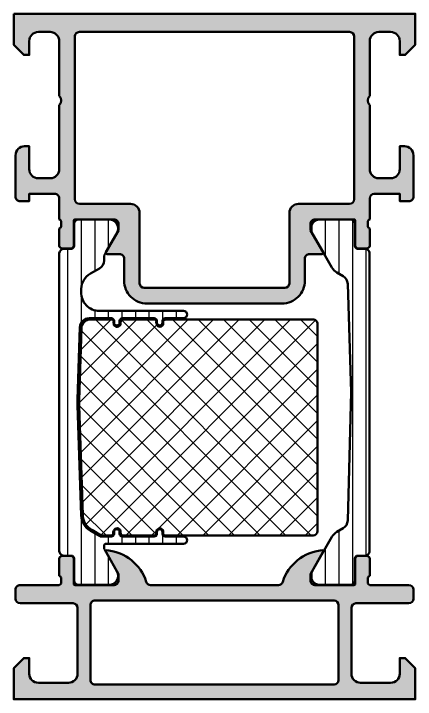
# Model space of a CAD drawing. Extents: x 0 to 44, y 0 to 75.
import ezdxf

# ---------------------------------------------------------------- set-up
doc = ezdxf.new("R2010")
doc.units = 0
for name, color, linetype, lineweight in [('0S-Alu contour', 7, 'Continuous', 50), ('0S-Alu hatch', 252, 'Continuous', 25), ('0S-Plastic contour', 254, 'Continuous', 50), ('0S-Plastic hatch', 253, 'Continuous', 25), ('0S-PT contour', 91, 'Continuous', 50), ('0S-PT hatch', 103, 'Continuous', 25)]:
    doc.layers.add(name, color=color, linetype=linetype, lineweight=lineweight)
pattern_1 = [(90, (0, 0), (-1.4859, 0), [])]

# ---------------------------------------------------------------- blocks, each defined once
blk = doc.blocks.new('398040__9B11DB69_1D92_483C_B526_80B73EA7AF89_')
at = {"layer": '0S-Alu hatch'}
h = blk.add_hatch(color=256, dxfattribs=at)
edge = h.paths.add_edge_path()
edge.add_line((-4.56571572123e-05, 75.00000000045242), (-4.56571583491e-05, 71.60000610396845))
edge.add_line((-4.56571583491e-05, 71.60000610396845), (1.099952816963767, 70.50000000045256))
edge.add_line((1.099952816963767, 70.50000000045256), (1.699951291084747, 70.50000000045253))
edge.add_line((1.699951291084747, 70.50000000045253), (1.699951291084406, 72.00012054533667))
edge.add_ellipse((2.699956810682618, 72.0001150257375), major_axis=(-1.000005519613444, 0), ratio=1, start_angle=270.00031624785845, end_angle=359.99968375205344, ccw=False)
edge.add_line((2.69995129108577, 73.0001205453357), (3.999946713436859, 73.00012054533563))
edge.add_ellipse((3.999961972353479, 72.00012817485612), major_axis=(-0.9999923705959503, 0), ratio=1, start_angle=179.9991257291162, end_angle=270.00087427819255, ccw=False)
edge.add_line((4.999954342833011, 72.00011291606705), (4.999946713447489, 65.9999999534194))
edge.add_ellipse((4.474999133215418, 65.50000761303046), major_axis=(-0.7249567590133354, 0), ratio=1, start_angle=136.3947622149098, end_angle=223.6052377851352, ccw=False)
edge.add_line((4.999946713447885, 65.00001527264193), (5.000000000000343, 57.99999972579946))
edge.add_ellipse((3.999941202270818, 58.00005852352878), major_axis=(-1.00005879945801, 0), ratio=1, start_angle=90.003368663613, end_angle=179.996631336242, ccw=False)
edge.add_line((3.999999999999293, 56.99999972579926), (2.69995117187492, 56.99999972579977))
edge.add_ellipse((2.700038688557487, 58.00008712326277), major_axis=(-1.000087401292248, 0), ratio=1, start_angle=0.0050070680665044165, end_angle=89.99498610166671, ccw=False)
edge.add_line((1.699951291084065, 57.99999972580126), (1.699951291084435, 60.50001525924145))
edge.add_line((1.699951291084435, 60.50001525924145), (1.199951291074316, 60.50001525924128))
edge.add_arc((1.199928402027936, 59.50003814669702), 0.9999771128062166, 89.99868852422922, 180.0034971356453)
edge.add_line((0.1999512910844067, 59.49997711156261), (0.2000123262408557, 54.99999972579948))
edge.add_arc((0.6999815856204334, 54.9999766141627), 0.4999692599137589, 179.9973514386468, 270.0035228322613)
edge.add_line((0.7000123262413374, 54.50000735519399), (1.700012326240542, 54.49999972579957))
edge.add_line((1.700012326240542, 54.49999972579957), (1.700012326240543, 55.29999514816307))
edge.add_line((1.700012326240543, 55.29999514816307), (4.500000000000547, 55.29999514816299))
edge.add_ellipse((4.500000000000598, 54.79999514816313), major_axis=(-0.4999999999998579, 0), ratio=1, start_angle=180, end_angle=270.0000000000059, ccw=False)
edge.add_line((5.000000000000458, 54.79999514816313), (5.000000000000003, 52.50033721008086))
edge.add_ellipse((4.921163553456952, 52.23281661808774), major_axis=(-0.2788950563274366, 0), ratio=1, start_angle=178.8354106259032, end_angle=253.5801235805063, ccw=False)
edge.add_line((5.200001000000003, 52.22714821008937), (5.200001000000003, 51.77355421008937))
edge.add_ellipse((4.921132904356832, 51.76789355061231), major_axis=(-0.2789255417371534, 0), ratio=1, start_angle=106.42459455535459, end_angle=181.1628700728881, ccw=False)
edge.add_line((5.000000000000001, 51.50035021008936), (5.000000000000003, 49.62033921008085))
edge.add_arc((5.300000000000008, 49.62033921008085), 0.3000000000000043, 180, 270.0000000000002)
edge.add_line((5.300000000000009, 49.32033921008085), (6.279974319042781, 49.32033921008086))
edge.add_arc((6.279974319042786, 49.62033921008086), 0.3000000000000043, 269.9999999999992, 360)
edge.add_line((6.57997431904279, 49.62033921008086), (6.57997431904279, 52.38033721008085))
edge.add_ellipse((6.699974319042369, 52.38033721008084), major_axis=(-0.1199999999995791, 0), ratio=1, start_angle=270.00000000000256, end_angle=360, ccw=False)
edge.add_line((6.699974319042364, 52.50033721008042), (10.99995696136875, 52.50034669575865))
edge.add_ellipse((10.99996728147926, 52.00035701586896), major_axis=(-0.4999896799961939, 0), ratio=1, start_angle=179.9988173780284, end_angle=270.0011826219621, ccw=False)
edge.add_line((11.49995696136896, 52.00034669575836), (11.49995696136873, 51.30034974751659))
edge.add_line((11.49995696136873, 51.30034974751659), (10.11171233246285, 48.89582399068018))
edge.add_arc((10.23867337532342, 48.83914027068846), 0.1390401039856604, 155.9408883990601, 266.6087467658954)
edge.add_line((10.2304485995526, 48.70034364400083), (11.59995696136369, 48.70034364400083))
edge.add_ellipse((11.59995696136845, 48.20034364400096), major_axis=(-0.4999999999998721, 0), ratio=1, start_angle=180, end_angle=270.0000000005459, ccw=False)
edge.add_line((12.09995696136832, 48.20034364400096), (12.09995696136892, 45.80003967330483))
edge.add_arc((14.59995696136934, 45.80003967330461), 2.500000000000415, 180, 270.0000000000001)
edge.add_line((14.59995696136934, 43.30003967330419), (29.39983513355253, 43.30003967330453))
edge.add_arc((29.39983513355253, 45.80003967330464), 2.500000000000113, 269.9999999999998, 360)
edge.add_line((31.89983513355265, 45.80003967330464), (31.89983513355264, 48.2003436440011))
edge.add_ellipse((32.3998351335518, 48.200343644001), major_axis=(-0.4999999999991545, 0), ratio=1, start_angle=269.9999999994178, end_angle=360, ccw=False)
edge.add_line((32.39983513355688, 48.70034364400016), (33.7693434953692, 48.70034364400016))
edge.add_arc((33.76111871959795, 48.83914027068825), 0.1390401039861504, 273.3912532342744, 384.0591116010899)
edge.add_line((33.88807976245882, 48.8958239906805), (32.49983513355257, 51.30034974751559))
edge.add_line((32.49983513355257, 51.30034974751559), (32.49983513355278, 52.00034669575798))
edge.add_ellipse((32.99982481344255, 52.0003570158689), major_axis=(-0.4999896799962792, 0), ratio=1, start_angle=-90.00118262192979, end_angle=0.0011826219716795094, ccw=False)
edge.add_line((32.99983513355278, 52.50034669575867), (37.29990155212681, 52.50033720989582))
edge.add_ellipse((37.29990155212682, 52.38038557690787), major_axis=(-0.1199516329879557, 0), ratio=1, start_angle=180, end_angle=270.0000000000034, ccw=False)
edge.add_line((37.41985318511478, 52.38038557690786), (37.41985318511478, 49.62038757690788))
edge.add_arc((37.71985318511479, 49.62038757690788), 0.3000000000000078, 180, 270)
edge.add_line((37.71985318511479, 49.32038757690786), (38.69982750415757, 49.32038757690786))
edge.add_arc((38.69982750415757, 49.62038757690786), 0.3000000000000043, 270, 360)
edge.add_line((38.99982750415757, 49.62038757690786), (38.99982750415757, 51.50039857691638))
edge.add_ellipse((39.07869459980076, 51.76794191743932), major_axis=(-0.2789255417371639, 0), ratio=1, start_angle=-1.1628700728853119, end_angle=73.57540544464138, ccw=False)
edge.add_line((38.79982650415757, 51.77360257691637), (38.79982650415757, 52.22719657691637))
edge.add_ellipse((39.0786639507006, 52.23286498491473), major_axis=(-0.2788950563274164, 0), ratio=1, start_angle=-73.58012358051297, end_angle=1.1645893740960105, ccw=False)
edge.add_line((38.99982750415758, 52.50038557690785), (38.99982750415837, 54.79999514816296))
edge.add_ellipse((39.49982750415849, 54.79999514816299), major_axis=(-0.5000000000001137, 0), ratio=1, start_angle=270.00000000000165, end_angle=360, ccw=False)
edge.add_line((39.49982750415848, 55.2999951481631), (42.29981517791782, 55.29999514816319))
edge.add_line((42.29981517791782, 55.29999514816319), (42.29981517791782, 54.49999972579957))
edge.add_line((42.29981517791782, 54.49999972579957), (43.29981517791781, 54.50000735519395))
edge.add_arc((43.29984591853831, 54.99997661416238), 0.4999692599134721, 269.9964771677863, 360.0026485613531)
edge.add_line((43.7998151779176, 54.9999997257994), (43.79987621307384, 59.49999972579933))
edge.add_arc((42.79978874250469, 59.49991225523053), 1.000087474394374, 0.0050112559646679, 89.99498874390596)
edge.add_line((42.79987621307384, 60.49999972579968), (42.29987621307384, 60.49999972579968))
edge.add_line((42.29987621307384, 60.49999972579968), (42.29987621307373, 57.99999972579991))
edge.add_ellipse((41.29978881560055, 58.00008712326231), major_axis=(-1.000087401291997, 0), ratio=1, start_angle=90.00501389832573, end_angle=179.994992931788, ccw=False)
edge.add_line((41.29987633228298, 56.99999972579957), (39.99982750415848, 56.9999997257998))
edge.add_ellipse((39.99988630188727, 58.00005852352882), major_axis=(-1.000058799457502, 0), ratio=1, start_angle=0.0033686637580103707, end_angle=89.99663133636898, ccw=False)
edge.add_line((38.99982750415825, 57.99999972579781), (38.99982750415825, 64.99999972579968))
edge.add_ellipse((39.52466684447678, 65.49999972579968), major_axis=(-0.7248836686986376, 0), ratio=1, start_angle=-43.611576736303675, end_angle=43.611576736303675, ccw=False)
edge.add_line((38.99982750415825, 65.99999972579968), (38.99982750415836, 72.00043483970677))
edge.add_ellipse((39.99988231284601, 72.00038766080257), major_axis=(-1.000054809800514, 0), ratio=1, start_angle=270.0031401344282, end_angle=359.997296995918, ccw=False)
edge.add_line((39.99982750415743, 73.00044246910117), (41.29987633228316, 73.00044246910093))
edge.add_ellipse((41.29978988666739, 72.00035614201681), major_axis=(-1.000086330820219, 0), ratio=1, start_angle=180.0053828449331, end_angle=269.9950474586097, ccw=False)
edge.add_line((42.29987621307407, 72.00045009849453), (42.29987621307373, 70.49999257324208))
edge.add_line((42.29987621307373, 70.49999257324208), (42.89985179901203, 70.49999257324228))
edge.add_line((42.89985179901203, 70.49999257324228), (43.99982738972187, 71.59996792076122))
edge.add_line((43.99982738972187, 71.59996792076122), (43.99982738972201, 75.00000000045274))
edge.add_line((43.99982738972201, 75.00000000045274), (-4.56571572158e-05, 75.00000000045242))
edge = h.paths.add_edge_path()
edge.add_ellipse((7.199949765438251, 72.50000305221056), major_axis=(-0.5000000002325466, 0), ratio=1, start_angle=269.99825147215273, end_angle=360, ccw=False)
edge.add_line((7.199965024222255, 73.00000305221027), (36.79981224536937, 73.0000030522105))
edge.add_ellipse((36.79980950450141, 72.50000031134255), major_axis=(-0.500002740875468, 0), ratio=1, start_angle=180.0003140784808, end_angle=269.9996859213895, ccw=False)
edge.add_line((37.29981224536937, 72.50000305221003), (37.29981224536914, 54.70034974751616))
edge.add_ellipse((36.79981224536897, 54.70034974751616), major_axis=(-0.5000000000001706, 0), ratio=1, start_angle=90.00000000000648, end_angle=180, ccw=False)
edge.add_line((36.79981224536903, 54.20034974751598), (31.19983971118939, 54.20034974751655))
edge.add_arc((31.19983766402556, 53.2003517946805), 0.9999979528381494, 89.99988270591233, 180.0001172937092)
edge.add_line((30.1998397111895, 53.20034974751644), (30.19981682300579, 45.49999694869508))
edge.add_ellipse((29.69980609082223, 45.50003819982083), major_axis=(-0.5000107338851818, 0), ratio=1, start_angle=90.00210403669172, end_angle=179.99527307066, ccw=False)
edge.add_line((29.69982445240033, 45.0000274662728), (14.29996764252132, 45.0000274662729))
edge.add_ellipse((14.29998600409953, 45.50003819982083), major_axis=(-0.5000107338850684, 0), ratio=1, start_angle=0.004726929340108654, end_angle=89.99789596329549, ccw=False)
edge.add_line((13.79997527191608, 45.49999694869467), (13.79995238373226, 53.20034974752276))
edge.add_arc((12.79995443089604, 53.20035179467999), 0.99999795283832, 359.9998827062908, 450.0001172940974)
edge.add_line((12.79995238373204, 54.20034974751621), (7.199949765205364, 54.20034974751621))
edge.add_ellipse((7.199949765205477, 54.7003497475161), major_axis=(-0.4999999999998864, 0), ratio=1, start_angle=0, end_angle=89.99999999998698, ccw=False)
edge.add_line((6.699949765205591, 54.7003497475161), (6.699949765205705, 72.50000305221056))
at = {"layer": '0S-Alu contour', "color": 7}
for points in [[(42.29987621307407, 72.00045009849453), (42.29987621307373, 70.49999257324208), (42.89985179901203, 70.49999257324228), (43.99982738972187, 71.59996792076122), (43.99982738972201, 75.00000000045274), (-4.56571572123e-05, 75.00000000045242)], [(-4.56571572123e-05, 75.00000000045242), (-4.56571583491e-05, 71.60000610396845), (1.099952816963767, 70.50000000045256), (1.699951291084747, 70.50000000045253), (1.699951291084406, 72.00012054533667)], [(2.69995129108577, 73.0001205453357), (3.999946713436859, 73.00012054533563)], [(7.199965024222255, 73.00000305221027), (36.79981224536937, 73.0000030522105)], [(39.99982750415743, 73.00044246910117), (41.29987633228316, 73.00044246910093)], [(4.999954342833011, 72.00011291606705), (4.999946713447489, 65.9999999534194)], [(6.699949765205591, 54.7003497475161), (6.699949765205705, 72.50000305221056)], [(37.29981224536937, 72.50000305221003), (37.29981224536914, 54.70034974751616)], [(38.99982750415825, 65.99999972579968), (38.99982750415836, 72.00043483970677)], [(4.999946713447885, 65.00001527264193), (5.000000000000343, 57.99999972579946)], [(38.99982750415825, 57.99999972579781), (38.99982750415825, 64.99999972579968)], [(1.699951291084065, 57.99999972580126), (1.699951291084435, 60.50001525924145), (1.199951291074316, 60.50001525924128)], [(42.79987621307384, 60.49999972579968), (42.29987621307384, 60.49999972579968), (42.29987621307373, 57.99999972579991)], [(0.1999512910844067, 59.49997711156261), (0.2000123262408557, 54.99999972579948)], [(43.7998151779176, 54.9999997257994), (43.79987621307384, 59.49999972579933)], [(3.999999999999293, 56.99999972579926), (2.69995117187492, 56.99999972579977)], [(41.29987633228298, 56.99999972579957), (39.99982750415848, 56.9999997257998)], [(0.7000123262413374, 54.50000735519399), (1.700012326240542, 54.49999972579957), (1.700012326240543, 55.29999514816307), (4.500000000000547, 55.29999514816299)], [(5.000000000000458, 54.79999514816313), (5.000000000000003, 52.50033721008086)], [(38.99982750415758, 52.50038557690785), (38.99982750415837, 54.79999514816296)], [(39.49982750415848, 55.2999951481631), (42.29981517791782, 55.29999514816319), (42.29981517791782, 54.49999972579957), (43.29981517791781, 54.50000735519395)], [(12.79995238373204, 54.20034974751621), (7.199949765205364, 54.20034974751621)], [(36.79981224536903, 54.20034974751598), (31.19983971118939, 54.20034974751655)], [(6.699974319042364, 52.50033721008042), (10.99995696136875, 52.50034669575865)], [(13.79997527191608, 45.49999694869467), (13.79995238373226, 53.20034974752276)], [(30.1998397111895, 53.20034974751644), (30.19981682300579, 45.49999694869508)], [(32.99983513355278, 52.50034669575867), (37.29990155212681, 52.50033720989582)], [(5.200001000000003, 52.22714821008937), (5.200001000000003, 51.77355421008937)], [(6.57997431904279, 49.62033921008086), (6.57997431904279, 52.38033721008085)], [(11.49995696136896, 52.00034669575836), (11.49995696136873, 51.30034974751659), (10.11171233246285, 48.89582399068018)], [(33.88807976245882, 48.8958239906805), (32.49983513355257, 51.30034974751559), (32.49983513355278, 52.00034669575798)], [(37.41985318511478, 52.38038557690786), (37.41985318511478, 49.62038757690788)], [(38.79982650415757, 51.77360257691637), (38.79982650415757, 52.22719657691637)], [(5.000000000000001, 51.50035021008936), (5.000000000000003, 49.62033921008085)], [(38.99982750415757, 49.62038757690786), (38.99982750415757, 51.50039857691638)], [(5.300000000000009, 49.32033921008085), (6.279974319042781, 49.32033921008086)], [(37.71985318511479, 49.32038757690786), (38.69982750415757, 49.32038757690786)], [(10.2304485995526, 48.70034364400083), (11.59995696136369, 48.70034364400083)], [(12.09995696136832, 48.20034364400096), (12.09995696136892, 45.80003967330483)], [(31.89983513355265, 45.80003967330464), (31.89983513355264, 48.2003436440011)], [(32.39983513355688, 48.70034364400016), (33.7693434953692, 48.70034364400016)], [(29.69982445240033, 45.0000274662728), (14.29996764252132, 45.0000274662729)], [(14.59995696136934, 43.30003967330419), (29.39983513355253, 43.30003967330453)]]:
    blk.add_lwpolyline(points, dxfattribs=at)
at = {"layer": '0S-Alu contour', "color": 7, "extrusion": (0, 0, -1)}
for centre, radius, start, end in [((-2.699956810682618, 72.0001150257375), 1.000005519613444, 0.0003162479465275, 89.99968375214156), ((-3.999961972353479, 72.00012817485612), 0.9999923705959503, 89.99912572180745, 180.0008742708838), ((-7.199949765438251, 72.50000305221056), 0.5000000002325466, 0, 90.00174852784727), ((-36.79980950450141, 72.50000031134255), 0.500002740875468, 90.00031407861044, 179.9996859215192), ((-39.99988231284601, 72.00038766080257), 1.000054809800514, 0.0027030040819815, 89.9968598655718), ((-41.29978988666739, 72.00035614201681), 1.000086330820219, 90.00495254139032, 179.9946171550669), ((-4.474999133215418, 65.50000761303046), 0.7249567590133354, 136.3947622148648, 223.6052377850902), ((-39.52466684447678, 65.49999972579968), 0.7248836686986376, 316.3884232636963, 43.61157673630372), ((-2.700038688557487, 58.00008712326277), 1.000087401292248, 270.0050138983333, 359.9949929319335), ((-3.999941202270818, 58.00005852352878), 1.00005879945801, 180.003368663758, 269.996631336387), ((-39.99988630188727, 58.00005852352882), 1.000058799457502, 270.003368663631, 359.996631336242), ((-41.29978881560055, 58.00008712326231), 1.000087401291997, 180.0050070682121, 269.9949861016743), ((-4.500000000000598, 54.79999514816313), 0.4999999999998579, 89.9999999999941, 180), ((-39.49982750415849, 54.79999514816299), 0.5000000000001137, 0, 89.99999999999837), ((-7.199949765205477, 54.7003497475161), 0.4999999999998864, 270.000000000013, 0), ((-36.79981224536897, 54.70034974751616), 0.5000000000001706, 180, 269.9999999999935), ((-4.921163553456952, 52.23281661808774), 0.2788950563274366, 106.4198764194937, 181.1645893740969), ((-6.699974319042369, 52.38033721008084), 0.1199999999995791, 0, 89.99999999999746), ((-10.99996728147926, 52.00035701586896), 0.4999896799961939, 89.99881737803791, 180.0011826219717), ((-32.99982481344255, 52.0003570158689), 0.4999896799962792, 359.9988173780283, 90.00118262192973), ((-37.29990155212682, 52.38038557690787), 0.1199516329879557, 89.99999999999662, 180), ((-39.0786639507006, 52.23286498491473), 0.2788950563274164, 358.835410625904, 73.58012358051305), ((-4.921132904356832, 51.76789355061231), 0.2789255417371534, 178.8371299271119, 253.5754054446454), ((-39.07869459980076, 51.76794191743932), 0.2789255417371639, 286.4245945553586, 1.162870072885284), ((-11.59995696136845, 48.20034364400096), 0.4999999999998721, 89.99999999945408, 180), ((-32.3998351335518, 48.200343644001), 0.4999999999991545, 0, 90.00000000058216), ((-14.29998600409953, 45.50003819982083), 0.5000107338850684, 270.0021040367046, 359.9952730706599), ((-29.69980609082223, 45.50003819982083), 0.5000107338851818, 180.0047269293401, 269.9978959633083)]:
    blk.add_arc(centre, radius, start, end, dxfattribs=at)
at = {"layer": '0S-Alu contour', "color": 7}
for centre, radius, start, end in [((1.199928402027936, 59.50003814669702), 0.9999771128062166, 89.99868852422922, 180.0034971356453), ((42.79978874250469, 59.49991225523053), 1.000087474394374, 0.0050112559646679, 89.99498874390596), ((0.6999815856204334, 54.9999766141627), 0.4999692599137589, 179.9973514386468, 270.0035228322613), ((43.29984591853831, 54.99997661416238), 0.4999692599134721, 269.9964771677863, 0.0026485613531484), ((12.79995443089604, 53.20035179467999), 0.99999795283832, 359.9998827062908, 90.00011729409745), ((31.19983766402556, 53.2003517946805), 0.9999979528381494, 89.99988270591233, 180.0001172937092), ((5.300000000000008, 49.62033921008085), 0.3000000000000043, 180, 270.0000000000002), ((6.279974319042786, 49.62033921008086), 0.3000000000000043, 269.9999999999992, 0), ((37.71985318511479, 49.62038757690788), 0.3000000000000078, 180, 270), ((38.69982750415757, 49.62038757690786), 0.3000000000000043, 270, 0), ((10.23867337532342, 48.83914027068846), 0.1390401039856604, 155.9408883990601, 266.6087467658954), ((33.76111871959795, 48.83914027068825), 0.1390401039861504, 273.3912532342744, 24.05911160108992), ((14.59995696136934, 45.80003967330461), 2.500000000000415, 180, 270.0000000000001), ((29.39983513355253, 45.80003967330464), 2.500000000000113, 269.9999999999998, 0)]:
    blk.add_arc(centre, radius, start, end, dxfattribs=at)
blk = doc.blocks.new('284163__E627E53A_EDB2_45B5_B075_94B77B7FF066___0018E550_7DF9_43EA_A31C_E961B2985DAA_')
at = {"layer": '0S-Plastic hatch'}
h = blk.add_hatch(dxfattribs=at)
h.set_pattern_fill('ANSI31', color=256, scale=0.4680000000000001, angle=45, style=0)
h.set_pattern_definition(pattern_1)
edge = h.paths.add_edge_path()
edge.add_line((4.999999999999984, 48.79000299999994), (5.000000000000013, 16.20999699999988))
edge.add_arc((5.500000000000013, 16.20999699999988), 0.5, 180, 270.000000000008)
edge.add_line((5.500000000000083, 15.70999699999988), (6.320332673257556, 15.70999699999999))
edge.add_ellipse((6.320332673257557, 15.40999699999992), major_axis=(-0.3000000000000682, 0), ratio=1, start_angle=180, end_angle=270.00000000000017, ccw=False)
edge.add_line((6.620332673257625, 15.40999699999998), (6.619998043951457, 13.00999861706368))
edge.add_arc((7.119994021390144, 13.00999597743868), 0.4999959774456543, 179.9996975182267, 270.0003024811965)
edge.add_line((7.119996661015309, 12.51), (10.43515934783147, 12.51))
edge.add_arc((10.44703679091135, 13.50992946068491), 0.9999999999998745, 269.3194566383534, 389.9999965993501)
edge.add_line((11.31306222437195, 14.00992940928405), (9.96698728326966, 16.34139991764112))
edge.add_ellipse((10.40000000000004, 16.59139989194065), major_axis=(-0.4999999999999883, 0), ratio=1, start_angle=0, end_angle=29.999996599341614, ccw=False)
edge.add_line((9.90000000000005, 16.59139989194065), (9.900000000000018, 16.81001272908))
edge.add_ellipse((10.09999999999999, 16.81001272908002), major_axis=(-0.1999999999999709, 0), ratio=1, start_angle=269.9999999999949, end_angle=360, ccw=False)
edge.add_line((10.10000000000001, 17.01001272907999), (18.60000000000004, 17.01001272907994))
edge.add_arc((18.60000000000005, 17.41001272907993), 0.3999999999999915, 269.999999999998, 449.9999999999979)
edge.add_line((18.60000000000006, 17.81001272907992), (16.60000000000012, 17.81001272907995))
edge.add_ellipse((16.60000000000014, 18.11001272908001), major_axis=(-0.3000000000000575, 0), ratio=1, start_angle=0, end_angle=89.9999999999967, ccw=False)
edge.add_line((16.30000000000008, 18.11001272908), (16.3, 18.31001272908003))
edge.add_arc((16.00000000000003, 18.31001272908003), 0.2999999999999687, 0, 180)
edge.add_line((15.70000000000006, 18.31001272908003), (15.70000000000014, 18.11001272908013))
edge.add_ellipse((15.39999999999997, 18.11001272908006), major_axis=(-0.3000000000001712, 0), ratio=1, start_angle=90.00000000001432, end_angle=180, ccw=False)
edge.add_line((15.40000000000005, 17.81001272907989), (11.90000000000004, 17.81001272907998))
edge.add_ellipse((11.90000000000006, 18.11001272908), major_axis=(-0.3000000000000256, 0), ratio=1, start_angle=0, end_angle=89.99999999999733, ccw=False)
edge.add_line((11.60000000000003, 18.11001272908), (11.59999999999992, 18.31001272908003))
edge.add_arc((11.29999999999994, 18.31001272908003), 0.2999999999999829, 0, 180)
edge.add_line((10.99999999999996, 18.31001272908003), (11.00000000000004, 18.11001272908007))
edge.add_ellipse((10.70000000000002, 18.11001272908003), major_axis=(-0.3000000000000256, 0), ratio=1, start_angle=90.00000000000779, end_angle=180, ccw=False)
edge.add_line((10.70000000000006, 17.81001272908), (9.535898384799609, 17.81001272908003))
edge.add_ellipse((9.535898384799609, 18.01001272871146), major_axis=(-0.199999999631423, 0), ratio=1, start_angle=59.9999999999917, end_angle=90, ccw=False)
edge.add_line((9.435898384983872, 17.83680764827378), (8.399095901693144, 18.43540571210517))
edge.add_ellipse((9.399095736264158, 20.16745660626701), major_axis=(-1.999999992277218, 0), ratio=1, start_angle=1.7229977105125158, end_angle=60.00000534461299, ccw=False)
edge.add_line((7.400000000000048, 20.10732170492413), (7.005380570036079, 32.13201509160896))
edge.add_ellipse((16.99999999997555, 32.4600127290807), major_axis=(-9.999999999975527, 0), ratio=1, start_angle=-1.8796251589934059, end_angle=1.8796251589981807, ccw=False)
edge.add_line((7.00538057003605, 32.78801036655162), (7.263154921354114, 40.72281249282728))
edge.add_ellipse((8.262616864350512, 40.6900127290801), major_axis=(-1.000000000000002, 0), ratio=1, start_angle=269.9999999999992, end_angle=358.12037484100546, ccw=False)
edge.add_line((8.262616864350527, 41.69001272908009), (10.70000000000006, 41.69001272908))
edge.add_ellipse((10.70000000000007, 41.39001272908003), major_axis=(-0.2999999999999758, 0), ratio=1, start_angle=180, end_angle=270.000000000001, ccw=False)
edge.add_line((11.00000000000004, 41.39001272908006), (11.00000000000001, 41.19001272908003))
edge.add_arc((11.29999999999999, 41.19001272908001), 0.2999999999999829, 180, 360)
edge.add_line((11.59999999999998, 41.19001272908), (11.59999999999998, 41.39001272908))
edge.add_ellipse((11.89999999999993, 41.39001272908002), major_axis=(-0.2999999999999474, 0), ratio=1, start_angle=269.99999999999864, end_angle=360, ccw=False)
edge.add_line((11.89999999999993, 41.69001272907997), (15.40000000000019, 41.69001272908002))
edge.add_ellipse((15.40000000000019, 41.3900127290801), major_axis=(-0.2999999999999261, 0), ratio=1, start_angle=180, end_angle=269.99999999999966, ccw=False)
edge.add_line((15.70000000000012, 41.39001272908012), (15.70000000000003, 41.19001272908))
edge.add_arc((16.00000000000003, 41.19001272908), 0.2999999999999971, 180, 360)
edge.add_line((16.30000000000002, 41.19001272908003), (16.30000000000008, 41.39001272908002))
edge.add_ellipse((16.60000000000005, 41.39001272908005), major_axis=(-0.2999999999999723, 0), ratio=1, start_angle=270.00000000000273, end_angle=360, ccw=False)
edge.add_line((16.60000000000004, 41.69001272908002), (18.60000000000004, 41.69001272908))
edge.add_arc((18.60000000000004, 42.09001272907999), 0.3999999999999915, 270.0000000000005, 450)
edge.add_line((18.60000000000004, 42.49001272907999), (9.3878614122997, 42.49001272907993))
edge.add_ellipse((9.387861412299666, 44.49001272907994), major_axis=(-2.000000000000014, 0), ratio=1, start_angle=-1.8796251589948838, end_angle=90.00000000000102, ccw=False)
edge.add_line((7.388937526306865, 44.55561225657435), (7.399999999999991, 44.89270375323563))
edge.add_ellipse((9.399095743983455, 44.83256885166063), major_axis=(-2.000000000000058, 0), ratio=1, start_angle=299.999994655389, end_angle=358.27700228949027, ccw=False)
edge.add_line((8.399095905550963, 46.56461975251061), (9.399999919216256, 47.1424918255765))
edge.add_arc((8.899999999999954, 48.00851727600147), 1.000000000000034, 299.9999946553925, 360)
edge.add_line((9.89999999999999, 48.00851727600148), (9.900000000000052, 48.40860010805933))
edge.add_ellipse((10.40000000000003, 48.40860010805926), major_axis=(-0.4999999999999823, 0), ratio=1, start_angle=330.0000034006561, end_angle=360, ccw=False)
edge.add_line((9.966987283269669, 48.6586000823588), (11.31306222437206, 50.99007059071588))
edge.add_arc((10.44703679091145, 51.49007053931505), 0.9999999999999021, 330.0000034006489, 450.6805433616456)
edge.add_line((10.43515934783159, 52.48999999999999), (7.119996661015189, 52.48999999999999))
edge.add_arc((7.119994021390027, 51.99000402256119), 0.499995977445768, 89.99969751880394, 180.0003024817733)
edge.add_line((6.619998043951227, 51.99000138293619), (6.620332673257509, 49.59000299999996))
edge.add_ellipse((6.32033267325749, 49.59000299999996), major_axis=(-0.3000000000000194, 0), ratio=1, start_angle=90.00000000001342, end_angle=180, ccw=False)
edge.add_line((6.32033267325756, 49.29000299999994), (5.49999999999998, 49.29000299999994))
edge.add_arc((5.499999999999982, 48.79000299999994), 0.5, 90.00000000000018, 180)
at = {"layer": '0S-Plastic contour', "color": 7}
for points in [[(6.619998043951227, 51.99000138293619), (6.620332673257509, 49.59000299999996)], [(10.43515934783159, 52.48999999999999), (7.119996661015189, 52.48999999999999)], [(9.966987283269669, 48.6586000823588), (11.31306222437206, 50.99007059071588)], [(4.999999999999984, 48.79000299999994), (5.000000000000013, 16.20999699999988)], [(6.32033267325756, 49.29000299999994), (5.49999999999998, 49.29000299999994)], [(9.89999999999999, 48.00851727600148), (9.900000000000052, 48.40860010805933)], [(8.399095905550963, 46.56461975251061), (9.399999919216256, 47.1424918255765)], [(7.388937526306865, 44.55561225657435), (7.399999999999991, 44.89270375323563)], [(18.60000000000004, 42.49001272907999), (9.3878614122997, 42.49001272907993)], [(8.262616864350527, 41.69001272908009), (10.70000000000006, 41.69001272908)], [(11.00000000000004, 41.39001272908006), (11.00000000000001, 41.19001272908003)], [(11.59999999999998, 41.19001272908), (11.59999999999998, 41.39001272908)], [(11.89999999999993, 41.69001272907997), (15.40000000000019, 41.69001272908002)], [(15.70000000000012, 41.39001272908012), (15.70000000000003, 41.19001272908)], [(16.30000000000002, 41.19001272908003), (16.30000000000008, 41.39001272908002)], [(16.60000000000004, 41.69001272908002), (18.60000000000004, 41.69001272908)], [(7.00538057003605, 32.78801036655162), (7.263154921354114, 40.72281249282728)], [(7.400000000000048, 20.10732170492413), (7.005380570036079, 32.13201509160896)], [(9.435898384983872, 17.83680764827378), (8.399095901693144, 18.43540571210517)], [(10.99999999999996, 18.31001272908003), (11.00000000000004, 18.11001272908007)], [(11.60000000000003, 18.11001272908), (11.59999999999992, 18.31001272908003)], [(15.70000000000006, 18.31001272908003), (15.70000000000014, 18.11001272908013)], [(16.30000000000008, 18.11001272908), (16.3, 18.31001272908003)], [(10.70000000000006, 17.81001272908), (9.535898384799609, 17.81001272908003)], [(15.40000000000005, 17.81001272907989), (11.90000000000004, 17.81001272907998)], [(18.60000000000006, 17.81001272907992), (16.60000000000012, 17.81001272907995)], [(9.90000000000005, 16.59139989194065), (9.900000000000018, 16.81001272908)], [(10.10000000000001, 17.01001272907999), (18.60000000000004, 17.01001272907994)], [(11.31306222437195, 14.00992940928405), (9.96698728326966, 16.34139991764112)], [(5.500000000000083, 15.70999699999988), (6.320332673257556, 15.70999699999999)], [(6.620332673257625, 15.40999699999998), (6.619998043951457, 13.00999861706368)], [(7.119996661015309, 12.51), (10.43515934783147, 12.51)]]:
    blk.add_lwpolyline(points, dxfattribs=at)
for centre, radius, start, end in [((7.119994021390027, 51.99000402256119), 0.499995977445768, 89.99969751880394, 180.0003024817733), ((10.44703679091145, 51.49007053931505), 0.9999999999999021, 330.0000034006489, 90.6805433616456), ((5.499999999999982, 48.79000299999994), 0.5, 90.00000000000018, 180), ((8.899999999999954, 48.00851727600147), 1.000000000000034, 299.9999946553925, 0), ((18.60000000000004, 42.09001272907999), 0.3999999999999915, 270.0000000000005, 90), ((11.29999999999999, 41.19001272908001), 0.2999999999999829, 180, 0), ((16.00000000000003, 41.19001272908), 0.2999999999999971, 180, 0), ((11.29999999999994, 18.31001272908003), 0.2999999999999829, 0, 180), ((16.00000000000003, 18.31001272908003), 0.2999999999999687, 0, 180), ((18.60000000000005, 17.41001272907993), 0.3999999999999915, 269.999999999998, 89.99999999999797), ((5.500000000000013, 16.20999699999988), 0.5, 180, 270.000000000008), ((10.44703679091135, 13.50992946068491), 0.9999999999998745, 269.3194566383534, 29.99999659935006), ((7.119994021390144, 13.00999597743868), 0.4999959774456543, 179.9996975182267, 270.0003024811965)]:
    blk.add_arc(centre, radius, start, end, dxfattribs=at)
at = {"layer": '0S-Plastic contour', "color": 7, "extrusion": (0, 0, -1)}
for centre, radius, start, end in [((-6.32033267325749, 49.59000299999996), 0.3000000000000194, 180, 269.9999999999866), ((-10.40000000000003, 48.40860010805926), 0.4999999999999823, 0, 29.99999659934387), ((-9.399095743983455, 44.83256885166063), 2.000000000000058, 1.722997710509716, 60.00000534461102), ((-9.387861412299666, 44.49001272907994), 2.000000000000014, 269.999999999999, 1.879625158994947), ((-8.262616864350512, 40.6900127290801), 1.000000000000002, 1.879625158994559, 90.00000000000081), ((-10.70000000000007, 41.39001272908003), 0.2999999999999758, 89.99999999999898, 180), ((-11.89999999999993, 41.39001272908002), 0.2999999999999474, 0, 90.00000000000136), ((-15.40000000000019, 41.3900127290801), 0.2999999999999261, 90.00000000000033, 180), ((-16.60000000000005, 41.39001272908005), 0.2999999999999723, 0, 89.99999999999729), ((-16.99999999997555, 32.4600127290807), 9.999999999975527, 358.1203748410018, 1.879625158993395), ((-9.399095736264158, 20.16745660626701), 1.999999992277218, 299.9999946553871, 358.2770022894875), ((-10.70000000000002, 18.11001272908003), 0.3000000000000256, 180, 269.9999999999922), ((-11.90000000000006, 18.11001272908), 0.3000000000000256, 270.0000000000027, 0), ((-15.39999999999997, 18.11001272908006), 0.3000000000001712, 180, 269.9999999999857), ((-16.60000000000014, 18.11001272908001), 0.3000000000000575, 270.0000000000033, 0), ((-9.535898384799609, 18.01001272871146), 0.199999999631423, 270, 300.0000000000083), ((-10.09999999999999, 16.81001272908002), 0.1999999999999709, 0, 90.00000000000509), ((-10.40000000000004, 16.59139989194065), 0.4999999999999883, 330.0000034006584, 0), ((-6.320332673257557, 15.40999699999992), 0.3000000000000682, 89.99999999999984, 180)]:
    blk.add_arc(centre, radius, start, end, dxfattribs=at)
blk = doc.blocks.new('284163__2DE045AC_1A4D_4421_AA20_A0798C2BF3A2___BB20D13A_9E96_4BAA_B4C4_C367F7A0C2C7_')
at = {"layer": '0S-Plastic hatch'}
h = blk.add_hatch(dxfattribs=at)
h.set_pattern_fill('ANSI31', color=256, scale=0.4680000000000001, angle=45, style=0)
h.set_pattern_definition(pattern_1)
edge = h.paths.add_edge_path()
edge.add_line((38.99000133898495, 48.79000032109064), (38.98999866101508, 16.20999700093944))
edge.add_ellipse((38.49000133898478, 16.2099943220302), major_axis=(-0.4999973220374871, 0), ratio=1, start_angle=89.9996930179745, end_angle=180.000306982385, ccw=False)
edge.add_line((38.48999866007558, 15.70999699999988), (37.67966732674246, 15.70999699999999))
edge.add_arc((37.67966732674246, 15.40999699999993), 0.3000000000000682, 90, 180)
edge.add_line((37.37966732674239, 15.40999699999993), (37.38000195604855, 13.00999861706368))
edge.add_ellipse((36.88000597860985, 13.00999597743871), major_axis=(-0.4999959774456685, 0), ratio=1, start_angle=89.99969751880508, end_angle=180.0003024817733, ccw=False)
edge.add_line((36.8800033389847, 12.51000000000002), (33.56484065216854, 12.51))
edge.add_ellipse((33.55296320908869, 13.50992946068492), major_axis=(-0.9999999999998795, 0), ratio=1, start_angle=-29.999996599349117, end_angle=90.68054336164488, ccw=False)
edge.add_line((32.68693777562808, 14.00992940928404), (34.85390130414908, 17.76322085329157))
edge.add_ellipse((36.15293945433874, 17.01322093039319), major_axis=(-1.499999999998574, 0), ratio=1, start_angle=299.9950461054335, end_angle=330.0000034006368, ccw=False)
edge.add_line((35.40305177427786, 18.3123238775412), (36.09105285989825, 18.70946217909626))
edge.add_arc((35.59112773985685, 19.5755308105288), 0.9999999999999232, 299.9950461054589, 358.0947021428503)
edge.add_line((36.59057488583074, 19.54228321806739), (36.9720168924082, 33.59999999905986))
edge.add_line((36.9720168924082, 33.59999999905986), (36.59057488583074, 45.45771678193238))
edge.add_arc((35.59112773985651, 45.4244691894708), 1.000000000000269, 1.905297857159096, 60.00495389455298)
edge.add_line((36.09105285989791, 46.29053782090374), (35.40305177427786, 46.68767612245875))
edge.add_ellipse((36.15293945433948, 47.98677906960739), major_axis=(-1.499999999999505, 0), ratio=1, start_angle=29.999996599351107, end_angle=60.00495389455409, ccw=False)
edge.add_line((34.85390130414887, 47.23677914670884), (32.68693777562795, 50.99007059071589))
edge.add_ellipse((33.55296320908857, 51.49007053931505), major_axis=(-0.9999999999999097, 0), ratio=1, start_angle=-90.68054336164528, end_angle=29.99999659935088, ccw=False)
edge.add_line((33.56484065216842, 52.49000000000001), (36.88000333898481, 52.49))
edge.add_ellipse((36.88000597860995, 51.99000402256119), major_axis=(-0.4999959774457751, 0), ratio=1, start_angle=179.9996975194317, end_angle=270.0003024811932, ccw=False)
edge.add_line((37.38000195604876, 51.99000138294151), (37.3796673267425, 49.59000299999996))
edge.add_arc((37.67966732674246, 49.59000299999993), 0.2999999999999829, 180, 269.9999999999986)
edge.add_line((37.67966732674246, 49.29000299999994), (38.48999866007569, 49.29000299999994))
edge.add_ellipse((38.49000133899924, 48.79000300001425), major_axis=(-0.4999999999928805, 0), ratio=1, start_angle=179.9996930188024, end_angle=270.0003069820262, ccw=False)
at = {"layer": '0S-Plastic contour', "color": 7}
for points in [[(33.56484065216842, 52.49000000000001), (36.88000333898481, 52.49)], [(37.38000195604876, 51.99000138294151), (37.3796673267425, 49.59000299999996)], [(34.85390130414887, 47.23677914670884), (32.68693777562795, 50.99007059071589)], [(37.67966732674246, 49.29000299999994), (38.48999866007569, 49.29000299999994)], [(38.99000133898495, 48.79000032109064), (38.98999866101508, 16.20999700093944)], [(36.09105285989791, 46.29053782090374), (35.40305177427786, 46.68767612245875)], [(36.59057488583074, 19.54228321806739), (36.9720168924082, 33.59999999905986), (36.59057488583074, 45.45771678193238)], [(35.40305177427786, 18.3123238775412), (36.09105285989825, 18.70946217909626)], [(32.68693777562808, 14.00992940928404), (34.85390130414908, 17.76322085329157)], [(37.37966732674239, 15.40999699999993), (37.38000195604855, 13.00999861706368)], [(38.48999866007558, 15.70999699999988), (37.67966732674246, 15.70999699999999)], [(36.8800033389847, 12.51000000000002), (33.56484065216854, 12.51)]]:
    blk.add_lwpolyline(points, dxfattribs=at)
at = {"layer": '0S-Plastic contour', "color": 7, "extrusion": (0, 0, -1)}
for centre, radius, start, end in [((-33.55296320908857, 51.49007053931505), 0.9999999999999097, 330.0000034006491, 90.68054336164532), ((-36.88000597860995, 51.99000402256119), 0.4999959774457751, 89.9996975188068, 180.0003024805684), ((-38.49000133899924, 48.79000300001425), 0.4999999999928805, 89.99969301797383, 180.0003069811977), ((-36.15293945433948, 47.98677906960739), 1.499999999999505, 299.9950461054459, 330.0000034006489), ((-36.15293945433874, 17.01322093039319), 1.499999999998574, 29.99999659936324, 60.00495389456648), ((-38.49000133898478, 16.2099943220302), 0.4999973220374871, 179.999693017615, 270.0003069820256), ((-33.55296320908869, 13.50992946068492), 0.9999999999998795, 269.3194566383551, 29.9999965993491), ((-36.88000597860985, 13.00999597743871), 0.4999959774456685, 179.9996975182267, 270.0003024811949)]:
    blk.add_arc(centre, radius, start, end, dxfattribs=at)
at = {"layer": '0S-Plastic contour', "color": 7}
for centre, radius, start, end in [((37.67966732674246, 49.59000299999993), 0.2999999999999829, 180, 269.9999999999986), ((35.59112773985651, 45.4244691894708), 1.000000000000269, 1.905297857159096, 60.00495389455298), ((35.59112773985685, 19.5755308105288), 0.9999999999999232, 299.9950461054589, 358.0947021428503), ((37.67966732674246, 15.40999699999993), 0.3000000000000682, 90, 180)]:
    blk.add_arc(centre, radius, start, end, dxfattribs=at)
blk = doc.blocks.new('381840__3E1D22C7_D683_41AC_9C4C_FE55D7045363_')
at = {"layer": '0S-PT hatch'}
h = blk.add_hatch(dxfattribs=at)
h.set_pattern_fill('ANSI37', color=256, scale=0.625, angle=90, style=0)
h.set_pattern_definition([(135, (0, 0), (-1.403165018917055, -1.403165018917055), []), (225, (0, 0), (1.403165018917055, -1.403165018917055), [])])
edge = h.paths.add_edge_path()
edge.add_line((33.29690888928697, 41.05445602854816), (33.296908889287, 18.40325602854818))
edge.add_ellipse((32.80190888928701, 18.40325602854817), major_axis=(-0.4949999999999833, 0), ratio=1, start_angle=90.00000000000159, end_angle=180, ccw=False)
edge.add_line((32.80190888928703, 17.90825602854818), (16.66490888928699, 17.90825602854813))
edge.add_ellipse((16.664908889287, 18.20525602854812), major_axis=(-0.2969999999999935, 0), ratio=1, start_angle=0, end_angle=89.9999999999979, ccw=False)
edge.add_line((16.367908889287, 18.20525602854812), (16.36790888928697, 18.40325602854818))
edge.add_arc((16.01041816478064, 18.34276530404187), 0.3625724008516947, 9.604003512205596, 170.3959964877945)
edge.add_line((15.65292744027431, 18.40325602854818), (15.63824746564665, 18.24288089765534))
edge.add_ellipse((15.25099925308594, 18.22338475462086), major_axis=(-0.3877386719488929, 0), ratio=1, start_angle=125.63600055308751, end_angle=182.882142082973, ccw=False)
edge.add_line((15.47690888928694, 17.90825602854813), (12.01190888928697, 17.90825602854813))
edge.add_ellipse((12.011908889287, 18.20525602854816), major_axis=(-0.2970000000000397, 0), ratio=1, start_angle=0, end_angle=89.99999999999449, ccw=False)
edge.add_line((11.71490888928696, 18.20525602854816), (11.71490888928699, 18.40325602854818))
edge.add_arc((11.34452649869939, 18.32987363796062), 0.3775818990705559, 11.2066541281892, 161.5933374308722)
edge.add_line((10.98626195375294, 18.44909866192807), (10.90616616173395, 18.28283183584449))
edge.add_ellipse((10.44089388659922, 18.18868635672826), major_axis=(-0.4747016549866526, 0), ratio=1, start_angle=143.7897027529017, end_angle=191.4390603252884, ccw=False)
edge.add_line((10.82390888928695, 17.90825602854818), (9.671448290238674, 17.90825602854818))
edge.add_ellipse((9.671448290238702, 18.10625602818315), major_axis=(-0.1979999996349662, 0), ratio=1, start_angle=59.99999999999642, end_angle=89.99999999999181, ccw=False)
edge.add_line((9.572448290421208, 17.93478299854997), (8.546013831963078, 18.52739508174312))
edge.add_ellipse((9.536013668188478, 20.24212546696323), major_axis=(-1.979999992354395, 0), ratio=1, start_angle=1.722997710508423, end_angle=60.000005344608894, ccw=False)
edge.add_line((7.556908889287052, 20.18259191463392), (7.166235653622725, 32.08703836745132))
edge.add_ellipse((17.0609088892753, 32.4117560285496), major_axis=(-9.89999999998831, 0), ratio=1, start_angle=-1.8796251589885742, end_angle=1.879625159003126, ccw=False)
edge.add_line((7.16623565362264, 32.73647368964533), (7.421432261427465, 40.59192779465791))
edge.add_ellipse((8.410899584993953, 40.55945602854817), major_axis=(-0.990000000000057, 0), ratio=1, start_angle=269.99999999999864, end_angle=358.1203748410037, ccw=False)
edge.add_line((8.410899584993977, 41.54945602854822), (10.82390888928698, 41.54945602854819))
edge.add_ellipse((10.73291202695116, 41.34501372221403), major_axis=(-0.2237790999494684, 0), ratio=1, start_angle=155.5680698294198, end_angle=246.00624913495, ccw=False)
edge.add_line((10.9366524473823, 41.2524560285482), (10.96143697550849, 41.01721528852269))
edge.add_arc((11.33305885396293, 41.13930606387222), 0.3911636204601004, 198.1871592795115, 347.4719827358245)
edge.add_line((11.71490888928696, 41.05445602854818), (11.71490888928696, 41.25245602854816))
edge.add_ellipse((12.01190888928694, 41.25245602854817), major_axis=(-0.2969999999999881, 0), ratio=1, start_angle=270.000000000001, end_angle=360, ccw=False)
edge.add_line((12.01190888928694, 41.54945602854815), (15.47690888928705, 41.54945602854817))
edge.add_ellipse((15.43162595679862, 41.35648917628673), major_axis=(-0.1982088546115963, 0), ratio=1, start_angle=148.3407570669049, end_angle=256.7935367019672, ccw=False)
edge.add_line((15.60033829842797, 41.25245602854821), (15.66288244227905, 41.03515818700569))
edge.add_arc((16.01356186633996, 41.11180305149522), 0.3589575096195974, 192.328755430074, 350.8070386123525)
edge.add_line((16.36790888928697, 41.05445602854817), (16.367908889287, 41.25245602854821))
edge.add_ellipse((16.66490888928693, 41.25245602854824), major_axis=(-0.296999999999933, 0), ratio=1, start_angle=270.00000000000136, end_angle=360, ccw=False)
edge.add_line((16.66490888928693, 41.54945602854817), (32.80190888928694, 41.54945602854819))
edge.add_ellipse((32.80190888928695, 41.05445602854817), major_axis=(-0.4950000000000187, 0), ratio=1, start_angle=180, end_angle=270.0000000000008, ccw=False)
at = {"layer": '0S-PT contour', "color": 7}
for points in [[(8.410899584993977, 41.54945602854822), (10.82390888928698, 41.54945602854819)], [(10.9366524473823, 41.2524560285482), (10.96143697550849, 41.01721528852269)], [(11.71490888928696, 41.05445602854818), (11.71490888928696, 41.25245602854816)], [(12.01190888928694, 41.54945602854815), (15.47690888928705, 41.54945602854817)], [(15.60033829842797, 41.25245602854821), (15.66288244227905, 41.03515818700569)], [(16.36790888928697, 41.05445602854817), (16.367908889287, 41.25245602854821)], [(16.66490888928693, 41.54945602854817), (32.80190888928694, 41.54945602854819)], [(7.16623565362264, 32.73647368964533), (7.421432261427465, 40.59192779465791)], [(33.29690888928697, 41.05445602854816), (33.296908889287, 18.40325602854818)], [(7.556908889287052, 20.18259191463392), (7.166235653622725, 32.08703836745132)], [(9.572448290421208, 17.93478299854997), (8.546013831963078, 18.52739508174312)], [(10.98626195375294, 18.44909866192807), (10.90616616173395, 18.28283183584449)], [(11.71490888928696, 18.20525602854816), (11.71490888928699, 18.40325602854818)], [(15.65292744027431, 18.40325602854818), (15.63824746564665, 18.24288089765534)], [(16.367908889287, 18.20525602854812), (16.36790888928697, 18.40325602854818)], [(10.82390888928695, 17.90825602854818), (9.671448290238674, 17.90825602854818)], [(15.47690888928694, 17.90825602854813), (12.01190888928697, 17.90825602854813)], [(32.80190888928703, 17.90825602854818), (16.66490888928699, 17.90825602854813)]]:
    blk.add_lwpolyline(points, dxfattribs=at)
at = {"layer": '0S-PT contour', "color": 7, "extrusion": (0, 0, -1)}
for centre, radius, start, end in [((-8.410899584993953, 40.55945602854817), 0.990000000000057, 1.879625158996304, 90.00000000000134), ((-10.73291202695116, 41.34501372221403), 0.2237790999494684, 113.99375086505, 204.4319301705802), ((-12.01190888928694, 41.25245602854817), 0.2969999999999881, 0, 89.99999999999896), ((-15.43162595679862, 41.35648917628673), 0.1982088546115963, 103.2064632980328, 211.6592429330952), ((-16.66490888928693, 41.25245602854824), 0.2969999999999331, 0, 89.99999999999864), ((-32.80190888928695, 41.05445602854817), 0.4950000000000188, 89.9999999999992, 180), ((-17.0609088892753, 32.4117560285496), 9.89999999998831, 358.1203748409969, 1.879625158988547), ((-9.536013668188478, 20.24212546696323), 1.979999992354395, 299.9999946553911, 358.2770022894916), ((-10.44089388659922, 18.18868635672826), 0.4747016549866526, 168.5609396747116, 216.2102972470983), ((-12.011908889287, 18.20525602854816), 0.2970000000000397, 270.0000000000055, 0), ((-15.25099925308594, 18.22338475462086), 0.3877386719488929, 177.117857917027, 234.3639994469125), ((-16.664908889287, 18.20525602854812), 0.2969999999999935, 270.0000000000021, 0), ((-32.80190888928701, 18.40325602854817), 0.4949999999999833, 180, 269.9999999999984), ((-9.671448290238702, 18.10625602818315), 0.1979999996349662, 270.0000000000082, 300.0000000000036)]:
    blk.add_arc(centre, radius, start, end, dxfattribs=at)
at = {"layer": '0S-PT contour', "color": 7}
for centre, radius, start, end in [((11.33305885396293, 41.13930606387222), 0.3911636204601004, 198.1871592795115, 347.4719827358245), ((16.01356186633996, 41.11180305149522), 0.3589575096195974, 192.328755430074, 350.8070386123525), ((11.34452649869939, 18.32987363796062), 0.3775818990705559, 11.2066541281892, 161.5933374308722), ((16.01041816478064, 18.34276530404187), 0.3625724008516947, 9.604003512205596, 170.3959964877945)]:
    blk.add_arc(centre, radius, start, end, dxfattribs=at)
blk = doc.blocks.new('345020__BD26AC7D_F1C1_417D_9DCA_D567A6CD9A1E_')
at = {"layer": '0S-Alu hatch'}
h = blk.add_hatch(color=256, dxfattribs=at)
edge = h.paths.add_edge_path()
edge.add_arc((0.7001071930270104, 10.99958381656215), 0.5000186923998275, 180.0021418710178, 269.9978581288704)
edge.add_line((0.70008850097656, 10.4995651245117), (6.499938964843755, 10.4995651245117))
edge.add_ellipse((6.499952973301678, 9.99951809579811), major_axis=(-0.500047028909814, 0), ratio=1, start_angle=180.0053885867396, end_angle=270.001605100061, ccw=False)
edge.add_line((7, 9.999565124511706), (7, 2.800010681152344))
edge.add_ellipse((6.000012961809506, 2.799997719342839), major_axis=(-0.9999870382744996, 0), ratio=1, start_angle=89.9992573333941, end_angle=180.0007426667733, ccw=False)
edge.add_line((5.999999999999997, 1.800010681152343), (2.700012207031248, 1.800010681152343))
edge.add_ellipse((2.699963233550122, 2.799961707671218), major_axis=(-0.9999510277181338, 0), ratio=1, start_angle=-0.0028061111057127164, end_angle=90.00280611119939, ccw=False)
edge.add_line((1.700012207031249, 2.800010681152344), (1.700012207031249, 4.499999999999998))
edge.add_line((1.700012207031249, 4.499999999999998), (1.099975585937503, 4.500000000000003))
edge.add_line((1.099975585937503, 4.500000000000003), (0, 3.400016784667968))
edge.add_line((0, 3.400016784667968), (0, 0))
edge.add_line((0, 0), (44.00003051757808, 9.048677e-10))
edge.add_line((44.00003051757808, 9.048677e-10), (44.00003051757812, 3.400016784667958))
edge.add_line((44.00003051757812, 3.400016784667958), (42.90005493164059, 4.499999999999999))
edge.add_line((42.90005493164059, 4.499999999999999), (42.30001831054684, 4.499999999999999))
edge.add_line((42.30001831054684, 4.499999999999999), (42.30001831054685, 2.800010681152345))
edge.add_ellipse((41.30006728402796, 2.799961707671227), major_axis=(-0.9999510277181455, 0), ratio=1, start_angle=89.9971938888009, end_angle=180.0028061111058, ccw=False)
edge.add_line((41.30001831054684, 1.800010681152344), (38.00003051757809, 1.800010681152343))
edge.add_ellipse((38.0000175557686, 2.799997719342834), major_axis=(-0.9999870382744962, 0), ratio=1, start_angle=-0.0007426667733057002, end_angle=90.00074266660522, ccw=False)
edge.add_line((37.00003051757811, 2.800010681152345), (37.0000305175781, 9.999565124511696))
edge.add_ellipse((37.50007754427642, 9.99951809579811), major_axis=(-0.5000470289098105, 0), ratio=1, start_angle=269.9983948999381, end_angle=359.99461141326043, ccw=False)
edge.add_line((37.50009155273435, 10.4995651245117), (43.2999420166015, 10.4995651245117))
edge.add_arc((43.29992332455105, 10.99958381656215), 0.5000186923998329, 270.0021418711291, 359.9978581289822)
edge.add_line((43.79994201660151, 10.99956512451172), (43.79994201660152, 12))
edge.add_arc((43.29994201660152, 12), 0.5, 0, 90)
edge.add_line((43.29994201660152, 12.5), (39.00000000000001, 12.5))
edge.add_ellipse((39.07883644654305, 12.76752059199312), major_axis=(-0.2788950563274327, 0), ratio=1, start_angle=-1.1645893741002737, end_angle=73.5801235805078, ccw=False)
edge.add_line((38.79999900000001, 12.7731889999915), (38.799999, 13.22678299999148))
edge.add_ellipse((39.07886709564316, 13.23244365946856), major_axis=(-0.2789255417371366, 0), ratio=1, start_angle=-73.57540544464717, end_angle=1.1628700728896888, ccw=False)
edge.add_line((39, 13.49998699999148), (39.00000000000002, 15.379998))
edge.add_arc((38.70000000000003, 15.379998), 0.3000000000000025, 0, 90.00000000000136)
edge.add_line((38.70000000000002, 15.679998), (37.72002568095722, 15.679998))
edge.add_arc((37.72002568095722, 15.379998), 0.2999999999999971, 89.99999999999864, 180)
edge.add_line((37.42002568095722, 15.379998), (37.42002568095722, 12.61999999999999))
edge.add_ellipse((37.30002568095724, 12.61999999999998), major_axis=(-0.1199999999999832, 0), ratio=1, start_angle=89.99999999999329, end_angle=180, ccw=False)
edge.add_line((37.30002568095722, 12.5), (33.00000000000002, 12.5))
edge.add_ellipse((33, 13), major_axis=(-0.4999999999999965, 0), ratio=1, start_angle=0, end_angle=90.00000000000159, ccw=False)
edge.add_line((32.5, 13), (32.5, 13.69999999999998))
edge.add_line((32.5, 13.69999999999998), (33.88149545762237, 16.09282032302755))
edge.add_arc((33.7618802153517, 16.1618802153517), 0.1381197846483095, 330.0000000000005, 455.6225775507948)
edge.add_arc((34.23822324117381, 11.32339113815206), 5.000000000000137, 95.62257755079357, 162.2515836439297)
edge.add_ellipse((28.99999999999998, 12.99999999999987), major_axis=(-0.4999999999998776, 0), ratio=1, start_angle=90.00000000000279, end_angle=162.251583643932, ccw=False)
edge.add_line((29.00000000000001, 12.5), (15, 12.5))
edge.add_ellipse((15.00000000000005, 12.99999999999992), major_axis=(-0.4999999999999183, 0), ratio=1, start_angle=17.748416356064126, end_angle=89.99999999999392, ccw=False)
edge.add_arc((9.761776758826247, 11.3233911381521), 5.000000000000086, 17.74841635607083, 84.37742244920715)
edge.add_arc((10.23811978464829, 16.16188021535171), 0.1381197846482925, 84.37742244920517, 209.9999999999992)
edge.add_line((10.11850454237763, 16.09282032302756), (11.5, 13.69999999999999))
edge.add_line((11.5, 13.69999999999999), (11.5, 13))
edge.add_ellipse((10.99999999999999, 13), major_axis=(-0.5000000000000018, 0), ratio=1, start_angle=89.99999999999977, end_angle=180, ccw=False)
edge.add_line((10.99999999999999, 12.49999999999999), (6.69997431904279, 12.50000000000001))
edge.add_ellipse((6.699974319042787, 12.62), major_axis=(-0.1199999999999957, 0), ratio=1, start_angle=0, end_angle=90.0000000000012, ccw=False)
edge.add_line((6.579974319042791, 12.62), (6.579974319042791, 15.379998))
edge.add_arc((6.27997431904279, 15.379998), 0.3000000000000007, 0, 90)
edge.add_line((6.27997431904279, 15.679998), (5.300000000000003, 15.679998))
edge.add_arc((5.300000000000007, 15.379998), 0.3000000000000034, 90.00000000000087, 180)
edge.add_line((5.000000000000004, 15.379998), (5.000000000000004, 13.49998699999148))
edge.add_ellipse((4.92113290435684, 13.23244365946855), major_axis=(-0.2789255417371447, 0), ratio=1, start_angle=178.8371299271133, end_angle=253.5754054446457, ccw=False)
edge.add_line((5.200001000000003, 13.22678299999149), (5.200001000000005, 12.77318899999149))
edge.add_ellipse((4.921163553456956, 12.76752059199311), major_axis=(-0.2788950563274361, 0), ratio=1, start_angle=106.4198764194926, end_angle=181.1645893740982, ccw=False)
edge.add_line((5.000000000000002, 12.5), (0.7000885009765643, 12.5))
edge.add_arc((0.7000885009765626, 12), 0.5, 89.99999999999982, 180)
edge.add_line((0.2000885009765626, 12), (0.2000885009765626, 10.99956512451173))
edge = h.paths.add_edge_path()
edge.add_ellipse((8.899963378906248, 10.30000305175781), major_axis=(-0.5, 0), ratio=1, start_angle=269.9999999999996, end_angle=360, ccw=False)
edge.add_line((8.899963378906252, 10.80000305175781), (35.10006713867185, 10.80000305175781))
edge.add_ellipse((35.10006713867185, 10.30000305175781), major_axis=(-0.5, 0), ratio=1, start_angle=180, end_angle=270, ccw=False)
edge.add_line((35.60006713867185, 10.30000305175781), (35.60006713867185, 2.100006103515625))
edge.add_ellipse((35.10006713867185, 2.100006103515625), major_axis=(-0.5, 0), ratio=1, start_angle=90, end_angle=180, ccw=False)
edge.add_line((35.10006713867185, 1.600006103515625), (8.89996337890625, 1.600006103515626))
edge.add_ellipse((8.899963378906248, 2.100006103515625), major_axis=(-0.4999999999999983, 0), ratio=1, start_angle=0, end_angle=90.0000000000004, ccw=False)
edge.add_line((8.39996337890625, 2.100006103515623), (8.399963378906248, 10.30000305175781))
at = {"layer": '0S-Alu contour', "color": 7}
for points in [[(10.11850454237763, 16.09282032302756), (11.5, 13.69999999999999), (11.5, 13)], [(32.5, 13), (32.5, 13.69999999999998), (33.88149545762237, 16.09282032302755)], [(5.000000000000004, 15.379998), (5.000000000000004, 13.49998699999148)], [(6.27997431904279, 15.679998), (5.300000000000003, 15.679998)], [(6.579974319042791, 12.62), (6.579974319042791, 15.379998)], [(37.42002568095722, 15.379998), (37.42002568095722, 12.61999999999999)], [(38.70000000000002, 15.679998), (37.72002568095722, 15.679998)], [(39, 13.49998699999148), (39.00000000000002, 15.379998)], [(5.200001000000003, 13.22678299999149), (5.200001000000005, 12.77318899999149)], [(38.79999900000001, 12.7731889999915), (38.799999, 13.22678299999148)], [(5.000000000000002, 12.5), (0.7000885009765642, 12.5)], [(10.99999999999999, 12.49999999999999), (6.69997431904279, 12.50000000000001)], [(29.00000000000001, 12.5), (15, 12.5)], [(37.30002568095722, 12.5), (33.00000000000002, 12.5)], [(43.29994201660152, 12.5), (39.00000000000001, 12.5)], [(0.2000885009765626, 12), (0.2000885009765626, 10.99956512451173)], [(43.79994201660151, 10.99956512451172), (43.79994201660152, 12)], [(8.899963378906252, 10.80000305175781), (35.10006713867185, 10.80000305175781)], [(0.70008850097656, 10.4995651245117), (6.499938964843755, 10.4995651245117)], [(7, 9.999565124511706), (7, 2.800010681152344)], [(8.39996337890625, 2.100006103515623), (8.399963378906248, 10.30000305175781)], [(35.60006713867185, 10.30000305175781), (35.60006713867185, 2.100006103515625)], [(37.00003051757811, 2.800010681152345), (37.0000305175781, 9.999565124511696)], [(37.50009155273435, 10.4995651245117), (43.2999420166015, 10.4995651245117)], [(1.700012207031249, 2.800010681152344), (1.700012207031249, 4.499999999999998), (1.099975585937503, 4.500000000000003), (0, 3.400016784667968), (0, 0), (44.00003051757808, 9.048677e-10), (44.00003051757812, 3.400016784667958), (42.90005493164059, 4.499999999999999), (42.30001831054684, 4.499999999999999), (42.30001831054685, 2.800010681152345)], [(5.999999999999997, 1.800010681152343), (2.700012207031248, 1.800010681152343)], [(35.10006713867185, 1.600006103515625), (8.899963378906252, 1.600006103515626)], [(41.30001831054684, 1.800010681152344), (38.00003051757809, 1.800010681152343)]]:
    blk.add_lwpolyline(points, dxfattribs=at)
for centre, radius, start, end in [((10.23811978464829, 16.16188021535171), 0.1381197846482925, 84.37742244920517, 209.9999999999992), ((9.761776758826247, 11.3233911381521), 5.000000000000086, 17.74841635607083, 84.37742244920715), ((34.23822324117381, 11.32339113815206), 5.000000000000137, 95.62257755079357, 162.2515836439297), ((33.7618802153517, 16.1618802153517), 0.1381197846483095, 330.0000000000005, 95.62257755079484), ((5.300000000000007, 15.379998), 0.3000000000000034, 90.00000000000087, 180), ((6.27997431904279, 15.379998), 0.3000000000000007, 0, 90), ((37.72002568095722, 15.379998), 0.2999999999999971, 89.99999999999864, 180), ((38.70000000000003, 15.379998), 0.3000000000000025, 0, 90.00000000000136), ((0.7000885009765626, 12), 0.5, 89.99999999999982, 180), ((43.29994201660152, 12), 0.5, 0, 90), ((0.7001071930270104, 10.99958381656215), 0.5000186923998275, 180.0021418710178, 269.9978581288704), ((43.29992332455105, 10.99958381656215), 0.5000186923998329, 270.0021418711291, 359.9978581289822)]:
    blk.add_arc(centre, radius, start, end, dxfattribs=at)
at = {"layer": '0S-Alu contour', "color": 7, "extrusion": (0, 0, -1)}
for centre, radius, start, end in [((-4.92113290435684, 13.23244365946855), 0.2789255417371447, 106.4245945553543, 181.1628700728868), ((-4.921163553456956, 12.76752059199311), 0.2788950563274361, 178.8354106259018, 253.5801235805074), ((-10.99999999999999, 13), 0.5000000000000018, 180, 270.0000000000002), ((-15.00000000000005, 12.99999999999992), 0.4999999999999183, 270.0000000000061, 342.2515836439359), ((-28.99999999999998, 12.99999999999987), 0.4999999999998776, 197.7484163560681, 269.9999999999972), ((-33, 13), 0.4999999999999965, 269.9999999999984, 0), ((-39.07883644654305, 12.76752059199312), 0.2788950563274327, 286.4198764194922, 1.164589374100367), ((-39.07886709564316, 13.23244365946856), 0.2789255417371366, 358.8371299271103, 73.57540544464722), ((-6.699974319042787, 12.62), 0.1199999999999957, 269.9999999999988, 0), ((-37.30002568095724, 12.61999999999998), 0.1199999999999832, 180, 270.0000000000068), ((-8.899963378906248, 10.30000305175781), 0.5, 0, 90.0000000000004), ((-35.10006713867185, 10.30000305175781), 0.5, 90, 180), ((-6.499952973301678, 9.99951809579811), 0.500047028909814, 89.99839489993902, 179.9946114132604), ((-37.50007754427642, 9.99951809579811), 0.5000470289098105, 0.0053885867395738, 90.00160510006192), ((-2.699963233550122, 2.799961707671218), 0.9999510277181338, 269.9971938888006, 0.0028061111057488), ((-6.000012961809506, 2.799997719342839), 0.9999870382744996, 179.9992573332267, 270.0007426666059), ((-38.0000175557686, 2.799997719342834), 0.9999870382744962, 269.9992573333948, 0.0007426667732808), ((-41.30006728402796, 2.799961707671227), 0.9999510277181455, 179.9971938888942, 270.0028061111991), ((-8.899963378906248, 2.100006103515625), 0.4999999999999983, 269.9999999999996, 0), ((-35.10006713867185, 2.100006103515625), 0.5, 180, 270)]:
    blk.add_arc(centre, radius, start, end, dxfattribs=at)
blk = doc.blocks.new('381840__1DE4FC79_89AA_4F14_94BF_75AA9BA5ABAC_')
at = {"layer": '0S-Alu contour', "color": 7}
for name in ['398040__9B11DB69_1D92_483C_B526_80B73EA7AF89_', '345020__BD26AC7D_F1C1_417D_9DCA_D567A6CD9A1E_']:
    blk.add_blockref(name, (0, 0), dxfattribs=at)
at = {"layer": '0S-Plastic contour', "color": 7}
for name in ['284163__E627E53A_EDB2_45B5_B075_94B77B7FF066___0018E550_7DF9_43EA_A31C_E961B2985DAA_', '284163__2DE045AC_1A4D_4421_AA20_A0798C2BF3A2___BB20D13A_9E96_4BAA_B4C4_C367F7A0C2C7_']:
    blk.add_blockref(name, (0, 0), dxfattribs=at)
at = {"layer": '0S-PT contour', "color": 7}
blk.add_blockref('381840__3E1D22C7_D683_41AC_9C4C_FE55D7045363_', (0, 0), dxfattribs=at)

msp = doc.modelspace()

# ---------------------------------------------------------------- block references
at = {"layer": '0S-Alu contour', "color": 7}
msp.add_blockref('381840__1DE4FC79_89AA_4F14_94BF_75AA9BA5ABAC_', (0, 0), dxfattribs=at)

doc.saveas('drawing.dxf')
